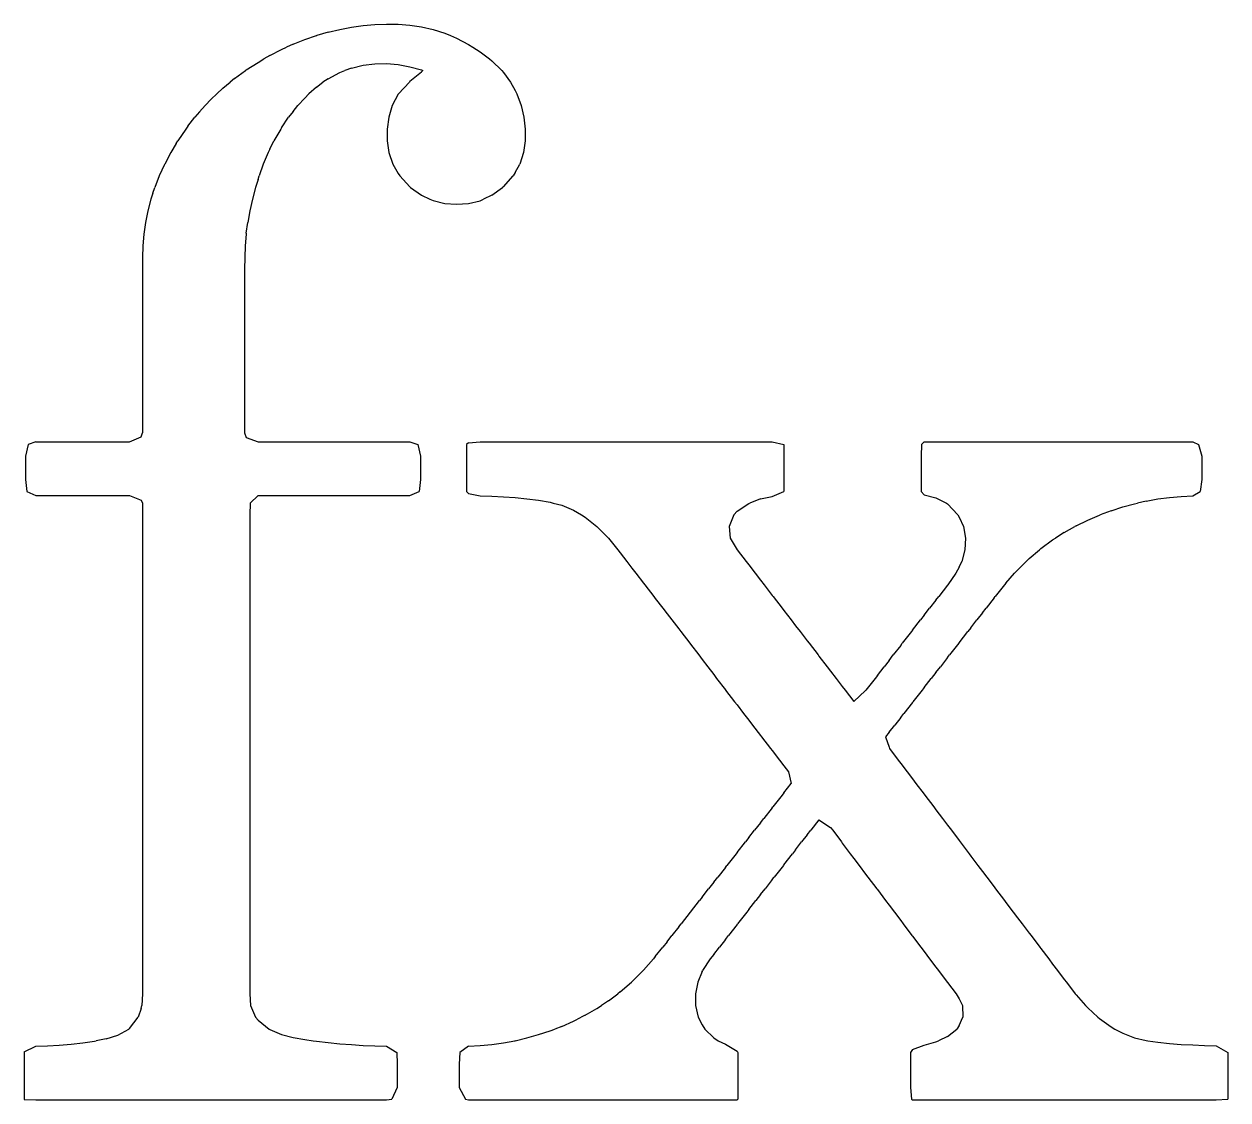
# Model space of a CAD drawing. Extents: x -25.2 to 25.2, y -3.9 to 3.9.
# Drawn here: x 16.56 to 25.22, y -3.81 to 3.93 of the extents above; entities that cross this region are included whole.
import ezdxf

# ---------------------------------------------------------------- set-up
doc = ezdxf.new("R2010")
doc.units = 0
doc.layers.add('Lines', color=7, linetype='Continuous')

msp = doc.modelspace()

# ---------------------------------------------------------------- linework, layer by layer
at = {"layer": 'Lines'}
for p, q in [((18.8307, 3.8918), (18.9148, 3.9075)), ((18.9148, 3.9075), (18.9989, 3.9191)), ((18.9989, 3.9191), (19.0829, 3.9265)), ((19.0829, 3.9265), (19.167, 3.9301)), ((19.167, 3.9301), (19.2511, 3.929)), ((19.2511, 3.929), (19.3351, 3.9225)), ((19.3351, 3.9225), (19.4192, 3.9105)), ((19.4192, 3.9105), (19.5033, 3.8908)), ((18.4945, 3.7847), (18.5785, 3.8183)), ((18.5785, 3.8183), (18.6626, 3.8473)), ((18.6626, 3.8473), (18.6648, 3.8479)), ((18.7467, 3.8717), (18.6648, 3.8479)), ((18.7467, 3.8717), (18.8307, 3.8918)), ((19.5033, 3.8908), (19.5873, 3.8639)), ((19.5873, 3.8639), (19.6264, 3.8479)), ((19.6264, 3.8479), (19.6714, 3.8287)), ((19.6714, 3.8287), (19.7554, 3.7843)), ((18.3263, 3.7033), (18.4104, 3.7465)), ((18.4104, 3.7465), (18.4482, 3.7639)), ((18.4945, 3.7847), (18.4482, 3.7639)), ((19.7554, 3.7843), (19.7887, 3.7639)), ((19.7887, 3.7639), (19.8395, 3.7311)), ((19.8395, 3.7311), (19.9077, 3.6798)), ((18.1582, 3.6002), (18.2423, 3.6546)), ((18.2423, 3.6546), (18.2851, 3.6798)), ((18.3263, 3.7033), (18.2851, 3.6798)), ((18.9989, 3.6335), (19.0829, 3.6442)), ((19.0829, 3.6442), (19.167, 3.6463)), ((19.167, 3.6463), (19.2511, 3.6394)), ((19.2511, 3.6394), (19.3351, 3.6234)), ((19.9077, 3.6798), (19.9236, 3.6665)), ((19.9236, 3.6665), (19.9952, 3.5957)), ((18.0741, 3.5379), (18.1519, 3.5957)), ((18.1582, 3.6002), (18.1519, 3.5957)), ((18.7467, 3.5365), (18.8307, 3.5813)), ((18.8307, 3.5813), (18.8679, 3.5957)), ((18.9148, 3.613), (18.8679, 3.5957)), ((18.9148, 3.613), (18.9989, 3.6335)), ((19.3351, 3.6234), (19.4192, 3.6013)), ((19.3351, 3.5187), (19.4192, 3.5875)), ((19.4192, 3.6013), (19.4291, 3.5957)), ((19.4192, 3.5875), (19.4291, 3.5957)), ((19.9952, 3.5957), (20.0076, 3.5811)), ((20.0076, 3.5811), (20.0587, 3.5117)), ((17.9901, 3.4683), (17.9455, 3.4276)), ((17.9901, 3.4683), (18.0414, 3.5117)), ((18.0741, 3.5379), (18.0414, 3.5117)), ((18.6626, 3.4763), (18.6082, 3.4276)), ((18.6626, 3.4763), (18.7098, 3.5117)), ((18.7467, 3.5365), (18.7098, 3.5117)), ((19.3315, 3.5117), (19.2524, 3.4276)), ((19.3351, 3.5187), (19.3315, 3.5117)), ((20.0587, 3.5117), (20.0917, 3.4528)), ((17.906, 3.3893), (17.8615, 3.3435)), ((17.906, 3.3893), (17.9455, 3.4276)), ((18.5785, 3.3978), (18.5295, 3.3435)), ((18.5785, 3.3978), (18.6082, 3.4276)), ((19.2511, 3.4255), (19.2074, 3.3435)), ((19.2511, 3.4255), (19.2524, 3.4276)), ((20.0917, 3.4528), (20.1046, 3.4276)), ((20.1046, 3.4276), (20.1359, 3.3435)), ((17.8219, 3.2995), (17.7882, 3.2595)), ((17.8219, 3.2995), (17.8615, 3.3435)), ((18.4945, 3.3006), (18.4626, 3.2595)), ((18.4945, 3.3006), (18.5295, 3.3435)), ((19.2074, 3.3435), (19.1823, 3.2595)), ((20.1359, 3.3435), (20.1554, 3.2595)), ((17.7379, 3.1955), (17.7882, 3.2595)), ((18.4104, 3.1829), (18.4626, 3.2595)), ((19.1823, 3.2595), (19.171, 3.1754)), ((20.1554, 3.2595), (20.1647, 3.1754)), ((17.723, 3.1754), (17.6661, 3.0913)), ((17.7379, 3.1955), (17.723, 3.1754)), ((18.4056, 3.1754), (18.3572, 3.0913)), ((18.4104, 3.1829), (18.4056, 3.1754)), ((19.171, 3.1754), (19.1706, 3.0913)), ((20.1647, 3.1754), (20.1649, 3.0913)), ((17.6538, 3.0713), (17.6156, 3.0073)), ((17.6538, 3.0713), (17.6661, 3.0913)), ((18.3263, 3.0297), (18.3572, 3.0913)), ((19.1706, 3.0913), (19.1829, 3.0073)), ((20.1649, 3.0913), (20.153, 3.0073)), ((17.6156, 3.0073), (17.5711, 2.9232)), ((18.3155, 3.0073), (18.2803, 2.9232)), ((18.3263, 3.0297), (18.3155, 3.0073)), ((19.1829, 3.0073), (19.2117, 2.9232)), ((20.153, 3.0073), (20.1254, 2.9232)), ((17.5697, 2.9203), (17.5322, 2.8391)), ((17.5697, 2.9203), (17.5711, 2.9232)), ((18.2803, 2.9232), (18.2507, 2.8391)), ((19.2117, 2.9232), (19.2511, 2.8546)), ((20.0917, 2.8618), (20.0773, 2.8391)), ((20.0917, 2.8618), (20.1254, 2.9232)), ((17.5322, 2.8391), (17.4993, 2.7551)), ((18.2423, 2.8113), (18.2253, 2.7551)), ((18.2423, 2.8113), (18.2507, 2.8391)), ((19.2511, 2.8546), (19.2615, 2.8391)), ((19.2615, 2.8391), (19.3351, 2.7593)), ((20.0076, 2.7605), (20.0773, 2.8391)), ((17.4857, 2.7134), (17.4722, 2.671)), ((17.4857, 2.7134), (17.4993, 2.7551)), ((18.2253, 2.7551), (18.2019, 2.671)), ((19.3351, 2.7593), (19.3401, 2.7551)), ((19.3401, 2.7551), (19.4192, 2.6992)), ((19.4192, 2.6992), (19.4793, 2.671)), ((19.9236, 2.6986), (19.8654, 2.671)), ((19.9236, 2.6986), (20.0015, 2.7551)), ((20.0076, 2.7605), (20.0015, 2.7551)), ((17.4722, 2.671), (17.4503, 2.587)), ((18.2019, 2.671), (18.1833, 2.587)), ((19.4793, 2.671), (19.5033, 2.6609)), ((19.5033, 2.6609), (19.5873, 2.6405)), ((19.5873, 2.6405), (19.6714, 2.634)), ((19.6714, 2.634), (19.7554, 2.64)), ((19.7554, 2.64), (19.8395, 2.66)), ((19.8395, 2.66), (19.8654, 2.671)), ((17.4503, 2.587), (17.4336, 2.5029)), ((18.1833, 2.587), (18.1684, 2.5029)), ((17.4336, 2.5029), (17.4218, 2.4188)), ((18.1582, 2.4254), (18.1573, 2.4188)), ((18.1582, 2.4254), (18.1684, 2.5029)), ((17.4218, 2.4188), (17.4146, 2.3348)), ((18.1573, 2.4188), (18.15, 2.3348)), ((17.4146, 2.3348), (17.4119, 2.2507)), ((18.15, 2.3348), (18.1465, 2.2507)), ((17.4119, 2.2507), (17.4116, 2.1666)), ((17.4116, 2.1666), (17.4116, 2.0826)), ((18.1465, 2.2507), (18.1458, 2.1666)), ((18.1458, 2.1666), (18.1458, 2.0826)), ((17.4116, 2.0826), (17.4116, 1.9985)), ((18.1458, 2.0826), (18.1458, 1.9985)), ((17.4116, 1.9985), (17.4116, 1.9144)), ((18.1458, 1.9985), (18.1458, 1.9144)), ((17.4116, 1.9144), (17.4116, 1.8304)), ((18.1458, 1.9144), (18.1458, 1.8304)), ((17.4116, 1.8304), (17.4116, 1.7463)), ((18.1458, 1.8304), (18.1458, 1.7463)), ((17.4116, 1.7463), (17.4116, 1.6622)), ((18.1458, 1.7463), (18.1458, 1.6622)), ((17.4116, 1.6622), (17.4116, 1.5782)), ((18.1458, 1.6622), (18.1458, 1.5782)), ((17.4116, 1.5782), (17.4116, 1.4941)), ((18.1458, 1.5782), (18.1458, 1.4941)), ((17.4116, 1.4941), (17.4116, 1.41)), ((18.1458, 1.4941), (18.1458, 1.41)), ((17.4116, 1.41), (17.4116, 1.326)), ((18.1458, 1.41), (18.1458, 1.326)), ((17.4116, 1.326), (17.4116, 1.2419)), ((18.1458, 1.326), (18.1458, 1.2419)), ((17.4116, 1.2419), (17.4116, 1.1578)), ((18.1458, 1.2419), (18.1458, 1.1578)), ((17.4116, 1.1578), (17.4116, 1.0738)), ((18.1458, 1.1578), (18.1458, 1.0738)), ((17.4116, 1.0738), (17.4116, 0.9897)), ((18.1458, 1.0738), (18.1458, 0.9897)), ((17.3175, 0.9244), (17.4016, 0.9606)), ((17.4016, 0.9606), (17.4116, 0.9897)), ((18.1458, 0.9897), (18.1582, 0.9562)), ((18.1582, 0.9562), (18.2423, 0.9244)), ((16.5887, 0.9056), (16.5702, 0.8216)), ((16.645, 0.9244), (16.5887, 0.9056)), ((16.645, 0.9244), (16.7291, 0.9244)), ((16.7291, 0.9244), (16.8131, 0.9244)), ((16.8131, 0.9244), (16.8972, 0.9244)), ((16.8972, 0.9244), (16.9813, 0.9244)), ((16.9813, 0.9244), (17.0653, 0.9244)), ((17.0653, 0.9244), (17.1494, 0.9244)), ((17.1494, 0.9244), (17.2335, 0.9244)), ((17.2335, 0.9244), (17.3175, 0.9244)), ((18.2423, 0.9244), (18.3263, 0.9244)), ((18.3263, 0.9244), (18.4104, 0.9244)), ((18.4104, 0.9244), (18.4945, 0.9244)), ((18.4945, 0.9244), (18.5785, 0.9244)), ((18.5785, 0.9244), (18.6626, 0.9244)), ((18.6626, 0.9244), (18.7467, 0.9244)), ((18.7467, 0.9244), (18.8307, 0.9244)), ((18.8307, 0.9244), (18.9148, 0.9244)), ((18.9148, 0.9244), (18.9989, 0.9244)), ((18.9989, 0.9244), (19.0829, 0.9244)), ((19.0829, 0.9244), (19.167, 0.9244)), ((19.167, 0.9244), (19.2511, 0.9244)), ((19.2511, 0.9244), (19.3351, 0.9244)), ((19.3351, 0.9244), (19.3926, 0.9056)), ((19.3926, 0.9056), (19.4105, 0.8216)), ((19.7554, 0.9193), (19.7428, 0.9056)), ((19.7428, 0.9056), (19.7428, 0.8216)), ((19.7554, 0.9193), (19.8395, 0.9244)), ((19.8395, 0.9244), (19.9236, 0.9244)), ((19.9236, 0.9244), (20.0076, 0.9244)), ((20.0076, 0.9244), (20.0917, 0.9244)), ((20.0917, 0.9244), (20.1758, 0.9244)), ((20.1758, 0.9244), (20.2598, 0.9244)), ((20.2598, 0.9244), (20.3439, 0.9244)), ((20.3439, 0.9244), (20.428, 0.9244)), ((20.428, 0.9244), (20.512, 0.9244)), ((20.512, 0.9244), (20.5961, 0.9244)), ((20.5961, 0.9244), (20.6802, 0.9244)), ((20.6802, 0.9244), (20.7642, 0.9244)), ((20.7642, 0.9244), (20.8483, 0.9244)), ((20.8483, 0.9244), (20.9324, 0.9244)), ((20.9324, 0.9244), (21.0164, 0.9244)), ((21.0164, 0.9244), (21.1005, 0.9244)), ((21.1005, 0.9244), (21.1846, 0.9244)), ((21.1846, 0.9244), (21.2686, 0.9244)), ((21.2686, 0.9244), (21.3527, 0.9244)), ((21.3527, 0.9244), (21.4368, 0.9244)), ((21.4368, 0.9244), (21.5208, 0.9244)), ((21.5208, 0.9244), (21.6049, 0.9244)), ((21.6049, 0.9244), (21.689, 0.9244)), ((21.689, 0.9244), (21.773, 0.9244)), ((21.773, 0.9244), (21.8571, 0.9244)), ((21.8571, 0.9244), (21.9412, 0.9244)), ((21.9412, 0.9244), (22.0252, 0.9063)), ((22.0252, 0.9063), (22.0257, 0.9056)), ((22.0257, 0.9056), (22.0257, 0.8216)), ((23.0144, 0.9056), (23.0118, 0.8216)), ((23.034, 0.9244), (23.0144, 0.9056)), ((23.034, 0.9244), (23.1181, 0.9244)), ((23.1181, 0.9244), (23.2021, 0.9244)), ((23.2021, 0.9244), (23.2862, 0.9244)), ((23.2862, 0.9244), (23.3703, 0.9244)), ((23.3703, 0.9244), (23.4543, 0.9244)), ((23.4543, 0.9244), (23.5384, 0.9244)), ((23.5384, 0.9244), (23.6225, 0.9244)), ((23.6225, 0.9244), (23.7065, 0.9244)), ((23.7065, 0.9244), (23.7906, 0.9244)), ((23.7906, 0.9244), (23.8747, 0.9244)), ((23.8747, 0.9244), (23.9587, 0.9244)), ((23.9587, 0.9244), (24.0428, 0.9244)), ((24.0428, 0.9244), (24.1269, 0.9244)), ((24.1269, 0.9244), (24.2109, 0.9244)), ((24.2109, 0.9244), (24.295, 0.9244)), ((24.295, 0.9244), (24.3791, 0.9244)), ((24.3791, 0.9244), (24.4631, 0.9244)), ((24.4631, 0.9244), (24.5472, 0.9244)), ((24.5472, 0.9244), (24.6313, 0.9244)), ((24.6313, 0.9244), (24.7153, 0.9244)), ((24.7153, 0.9244), (24.7994, 0.9244)), ((24.7994, 0.9244), (24.8835, 0.9244)), ((24.8835, 0.9244), (24.9675, 0.9244)), ((24.9675, 0.9244), (25.0089, 0.9056)), ((25.0089, 0.9056), (25.0322, 0.8216)), ((16.5702, 0.8216), (16.5702, 0.7375)), ((19.4105, 0.8216), (19.4105, 0.7375)), ((19.7428, 0.8216), (19.7428, 0.7375)), ((22.0257, 0.8216), (22.0257, 0.7375)), ((23.0118, 0.8216), (23.0118, 0.7375)), ((25.0322, 0.8216), (25.0322, 0.7375)), ((16.5702, 0.7375), (16.5702, 0.6534)), ((19.4105, 0.7375), (19.4105, 0.6534)), ((19.7428, 0.7375), (19.7428, 0.6534)), ((22.0257, 0.7375), (22.0257, 0.6534)), ((23.0118, 0.7375), (23.0118, 0.6534)), ((25.0322, 0.7375), (25.0322, 0.6534)), ((16.5702, 0.6534), (16.5804, 0.5694)), ((19.4105, 0.6534), (19.4007, 0.5694)), ((19.7428, 0.6534), (19.7428, 0.5694)), ((22.0257, 0.6534), (22.0257, 0.5694)), ((23.0118, 0.6534), (23.0118, 0.5694)), ((25.0322, 0.6534), (25.02, 0.5694)), ((16.5804, 0.5694), (16.645, 0.5386)), ((16.645, 0.5386), (16.7291, 0.5386)), ((16.7291, 0.5386), (16.8131, 0.5386)), ((16.8131, 0.5386), (16.8972, 0.5386)), ((16.8972, 0.5386), (16.9813, 0.5386)), ((16.9813, 0.5386), (17.0653, 0.5386)), ((17.0653, 0.5386), (17.1494, 0.5386)), ((17.1494, 0.5386), (17.2335, 0.5386)), ((17.2335, 0.5386), (17.3175, 0.5386)), ((17.3175, 0.5386), (17.4016, 0.5059)), ((18.2423, 0.5386), (18.1851, 0.4853)), ((18.2423, 0.5386), (18.3263, 0.5386)), ((18.3263, 0.5386), (18.4104, 0.5386)), ((18.4104, 0.5386), (18.4945, 0.5386)), ((18.4945, 0.5386), (18.5785, 0.5386)), ((18.5785, 0.5386), (18.6626, 0.5386)), ((18.6626, 0.5386), (18.7467, 0.5386)), ((18.7467, 0.5386), (18.8307, 0.5386)), ((18.8307, 0.5386), (18.9148, 0.5386)), ((18.9148, 0.5386), (18.9989, 0.5386)), ((18.9989, 0.5386), (19.0829, 0.5386)), ((19.0829, 0.5386), (19.167, 0.5386)), ((19.167, 0.5386), (19.2511, 0.5386)), ((19.2511, 0.5386), (19.3351, 0.5386)), ((19.3351, 0.5386), (19.4007, 0.5694)), ((19.7428, 0.5694), (19.7554, 0.5532)), ((19.7554, 0.5532), (19.8395, 0.5368)), ((19.8395, 0.5368), (19.9236, 0.5353)), ((19.9236, 0.5353), (20.0076, 0.5308)), ((20.0076, 0.5308), (20.0917, 0.5256)), ((20.0917, 0.5256), (20.1758, 0.5166)), ((21.8571, 0.5146), (21.9412, 0.5326)), ((21.9412, 0.5326), (22.0252, 0.5686)), ((22.0252, 0.5686), (22.0257, 0.5694)), ((23.0118, 0.5694), (23.034, 0.5444)), ((23.034, 0.5444), (23.1181, 0.5229)), ((23.1181, 0.5229), (23.1942, 0.4853)), ((24.7153, 0.5144), (24.7994, 0.5253)), ((24.7994, 0.5253), (24.8835, 0.5328)), ((24.8835, 0.5328), (24.9675, 0.537)), ((24.9675, 0.537), (25.02, 0.5694)), ((17.4016, 0.5059), (17.4116, 0.4853)), ((17.4116, 0.4853), (17.4116, 0.4012)), ((18.1851, 0.4853), (18.1833, 0.4012)), ((20.1758, 0.5166), (20.2598, 0.5065)), ((20.2598, 0.5065), (20.3439, 0.491)), ((20.3439, 0.491), (20.3662, 0.4853)), ((20.3662, 0.4853), (20.428, 0.4691)), ((20.428, 0.4691), (20.512, 0.4339)), ((20.512, 0.4339), (20.5685, 0.4012)), ((21.689, 0.4264), (21.773, 0.4827)), ((21.773, 0.4827), (21.7793, 0.4853)), ((21.8571, 0.5146), (21.7793, 0.4853)), ((23.1942, 0.4853), (23.2021, 0.4803)), ((23.2021, 0.4803), (23.2767, 0.4012)), ((24.3791, 0.4304), (24.4631, 0.4575)), ((24.4631, 0.4575), (24.5472, 0.4804)), ((24.5472, 0.4804), (24.5686, 0.4853)), ((24.6313, 0.4995), (24.5686, 0.4853)), ((24.6313, 0.4995), (24.7153, 0.5144)), ((17.4116, 0.4012), (17.4116, 0.3172)), ((18.1833, 0.4012), (18.1833, 0.3172)), ((20.5685, 0.4012), (20.5961, 0.3836)), ((20.5961, 0.3836), (20.6793, 0.3172)), ((21.6664, 0.4012), (21.6314, 0.3172)), ((21.689, 0.4264), (21.6664, 0.4012)), ((23.2767, 0.4012), (23.2862, 0.3844)), ((23.2862, 0.3844), (23.3176, 0.3172)), ((24.1269, 0.3218), (24.2109, 0.3631)), ((24.2109, 0.3631), (24.295, 0.3991)), ((24.295, 0.3991), (24.3007, 0.4012)), ((24.3791, 0.4304), (24.3007, 0.4012)), ((17.4116, 0.3172), (17.4116, 0.2331)), ((18.1833, 0.3172), (18.1833, 0.2331)), ((20.6793, 0.3172), (20.6802, 0.3164)), ((20.6802, 0.3164), (20.7628, 0.2331)), ((21.6314, 0.3172), (21.6399, 0.2331)), ((23.3176, 0.3172), (23.3327, 0.2331)), ((24.0428, 0.2742), (23.9785, 0.2331)), ((24.0428, 0.2742), (24.1184, 0.3172)), ((24.1269, 0.3218), (24.1184, 0.3172)), ((17.4116, 0.2331), (17.4116, 0.149)), ((18.1833, 0.2331), (18.1833, 0.149)), ((20.7628, 0.2331), (20.7642, 0.2315)), ((20.7642, 0.2315), (20.8314, 0.149)), ((21.6399, 0.2331), (21.6889, 0.149)), ((23.3327, 0.2331), (23.3281, 0.149)), ((23.8747, 0.1572), (23.9587, 0.2199)), ((23.9587, 0.2199), (23.9785, 0.2331)), ((17.4116, 0.149), (17.4116, 0.065)), ((18.1833, 0.149), (18.1833, 0.065)), ((20.8314, 0.149), (20.8483, 0.127)), ((20.8483, 0.127), (20.896, 0.065)), ((21.6889, 0.149), (21.689, 0.149)), ((21.689, 0.149), (21.7536, 0.065)), ((23.3281, 0.149), (23.3052, 0.065)), ((23.7906, 0.0856), (23.8645, 0.149)), ((23.8747, 0.1572), (23.8645, 0.149)), ((17.4116, 0.065), (17.4116, -0.0191)), ((18.1833, 0.065), (18.1833, -0.0191)), ((20.896, 0.065), (20.9324, 0.0176)), ((20.9324, 0.0176), (20.9606, -0.0191)), ((21.7536, 0.065), (21.773, 0.0398)), ((21.773, 0.0398), (21.8184, -0.0191)), ((23.2862, 0.0247), (23.2634, -0.0191)), ((23.2862, 0.0247), (23.3052, 0.065)), ((23.7065, 0.0034), (23.6855, -0.0191)), ((23.7065, 0.0034), (23.7685, 0.065)), ((23.7906, 0.0856), (23.7685, 0.065)), ((17.4116, -0.0191), (17.4116, -0.1032)), ((18.1833, -0.0191), (18.1833, -0.1032)), ((20.9606, -0.0191), (21.0164, -0.0918)), ((21.8184, -0.0191), (21.8571, -0.0694)), ((21.8571, -0.0694), (21.8831, -0.1032)), ((23.2634, -0.0191), (23.2046, -0.1032)), ((23.6225, -0.0912), (23.6855, -0.0191)), ((17.4116, -0.1032), (17.4116, -0.1872)), ((18.1833, -0.1032), (18.1833, -0.1872)), ((21.0164, -0.0918), (21.0251, -0.1032)), ((21.0251, -0.1032), (21.0897, -0.1872)), ((21.8831, -0.1032), (21.9412, -0.1786)), ((23.2021, -0.1063), (23.1391, -0.1872)), ((23.2021, -0.1063), (23.2046, -0.1032)), ((23.6126, -0.1032), (23.5461, -0.1872)), ((23.6225, -0.0912), (23.6126, -0.1032)), ((17.4116, -0.1872), (17.4116, -0.2713)), ((18.1833, -0.1872), (18.1833, -0.2713)), ((21.0897, -0.1872), (21.1005, -0.2012)), ((21.1005, -0.2012), (21.1543, -0.2713)), ((21.9412, -0.1786), (21.9478, -0.1872)), ((21.9478, -0.1872), (22.0125, -0.2713)), ((23.1181, -0.2143), (23.0737, -0.2713)), ((23.1181, -0.2143), (23.1391, -0.1872)), ((23.5384, -0.1971), (23.4803, -0.2713)), ((23.5384, -0.1971), (23.5461, -0.1872)), ((17.4116, -0.2713), (17.4116, -0.3554)), ((18.1833, -0.2713), (18.1833, -0.3554)), ((21.1543, -0.2713), (21.1846, -0.3107)), ((21.1846, -0.3107), (21.2189, -0.3554)), ((22.0125, -0.2713), (22.0252, -0.2878)), ((22.0252, -0.2878), (22.0773, -0.3554)), ((23.034, -0.3223), (23.0082, -0.3554)), ((23.034, -0.3223), (23.0737, -0.2713)), ((23.4543, -0.3045), (23.4145, -0.3554)), ((23.4543, -0.3045), (23.4803, -0.2713)), ((17.4116, -0.3554), (17.4116, -0.4394)), ((18.1833, -0.3554), (18.1833, -0.4394)), ((21.2189, -0.3554), (21.2686, -0.4201)), ((21.2686, -0.4201), (21.2835, -0.4394)), ((22.0773, -0.3554), (22.1093, -0.3969)), ((22.1093, -0.3969), (22.142, -0.4394)), ((22.9499, -0.4302), (22.9428, -0.4394)), ((22.9499, -0.4302), (23.0082, -0.3554)), ((23.3703, -0.4119), (23.3487, -0.4394)), ((23.3703, -0.4119), (23.4145, -0.3554)), ((17.4116, -0.4394), (17.4116, -0.5235)), ((18.1833, -0.4394), (18.1833, -0.5235)), ((21.2835, -0.4394), (21.3481, -0.5235)), ((22.142, -0.4394), (22.1934, -0.5061)), ((22.1934, -0.5061), (22.2067, -0.5235)), ((22.9428, -0.4394), (22.8774, -0.5235)), ((23.2862, -0.5193), (23.2829, -0.5235)), ((23.2862, -0.5193), (23.3487, -0.4394)), ((17.4116, -0.5235), (17.4116, -0.6075)), ((18.1833, -0.5235), (18.1833, -0.6075)), ((21.3481, -0.5235), (21.3527, -0.5295)), ((21.3527, -0.5295), (21.4126, -0.6075)), ((22.2067, -0.5235), (22.2714, -0.6075)), ((22.8659, -0.5382), (22.8119, -0.6075)), ((22.8659, -0.5382), (22.8774, -0.5235)), ((23.2829, -0.5235), (23.2172, -0.6075)), ((17.4116, -0.6075), (17.4116, -0.6916)), ((17.4116, -0.6916), (17.4116, -0.7757)), ((18.1833, -0.6075), (18.1833, -0.6916)), ((18.1833, -0.6916), (18.1833, -0.7757)), ((21.4126, -0.6075), (21.4368, -0.6389)), ((21.4368, -0.6389), (21.4772, -0.6916)), ((21.4772, -0.6916), (21.5208, -0.7484)), ((22.2714, -0.6075), (22.2774, -0.6153)), ((22.2774, -0.6153), (22.3362, -0.6916)), ((22.3362, -0.6916), (22.3615, -0.7245)), ((22.6977, -0.7542), (22.7465, -0.6916)), ((22.7818, -0.6462), (22.7465, -0.6916)), ((22.7818, -0.6462), (22.8119, -0.6075)), ((23.1181, -0.7341), (23.1514, -0.6916)), ((23.2021, -0.6267), (23.1514, -0.6916)), ((23.2021, -0.6267), (23.2172, -0.6075)), ((17.4116, -0.7757), (17.4116, -0.8597)), ((18.1833, -0.7757), (18.1833, -0.8597)), ((21.5208, -0.7484), (21.5418, -0.7757)), ((21.5418, -0.7757), (21.6049, -0.8578)), ((22.3615, -0.7245), (22.4009, -0.7757)), ((22.4009, -0.7757), (22.4456, -0.8337)), ((22.681, -0.7757), (22.6156, -0.8597)), ((22.6977, -0.7542), (22.681, -0.7757)), ((23.034, -0.8416), (23.0856, -0.7757)), ((23.1181, -0.7341), (23.0856, -0.7757)), ((17.4116, -0.8597), (17.4116, -0.9438)), ((18.1833, -0.8597), (18.1833, -0.9438)), ((21.6049, -0.8578), (21.6064, -0.8597)), ((21.6064, -0.8597), (21.671, -0.9438)), ((22.4456, -0.8337), (22.4656, -0.8597)), ((22.4656, -0.8597), (22.5296, -0.9429)), ((22.5296, -0.9429), (22.6137, -0.8622)), ((22.6137, -0.8622), (22.6156, -0.8597)), ((23.0198, -0.8597), (22.954, -0.9438)), ((23.034, -0.8416), (23.0198, -0.8597)), ((17.4116, -0.9438), (17.4116, -1.0279)), ((18.1833, -0.9438), (18.1833, -1.0279)), ((21.671, -0.9438), (21.689, -0.9672)), ((22.9499, -0.949), (22.8882, -1.0279)), ((22.9499, -0.949), (22.954, -0.9438)), ((17.4116, -1.0279), (17.4116, -1.1119)), ((18.1833, -1.0279), (18.1833, -1.1119)), ((21.689, -0.9672), (21.7356, -1.0279)), ((21.7356, -1.0279), (21.773, -1.0766)), ((22.8659, -1.0564), (22.8882, -1.0279)), ((17.4116, -1.1119), (17.4116, -1.196)), ((18.1833, -1.1119), (18.1833, -1.196)), ((21.773, -1.0766), (21.8002, -1.1119)), ((21.8002, -1.1119), (21.8571, -1.1861)), ((22.7818, -1.1638), (22.8224, -1.1119)), ((22.8659, -1.0564), (22.8224, -1.1119)), ((17.4116, -1.196), (17.4116, -1.2801)), ((18.1833, -1.196), (18.1833, -1.2801)), ((21.8571, -1.1861), (21.8647, -1.196)), ((21.8647, -1.196), (21.9293, -1.2801)), ((22.7818, -1.1638), (22.7568, -1.196)), ((22.7568, -1.196), (22.7818, -1.2717)), ((17.4116, -1.2801), (17.4116, -1.3641)), ((18.1833, -1.2801), (18.1833, -1.3641)), ((21.9293, -1.2801), (21.9412, -1.2955)), ((21.9412, -1.2955), (21.9939, -1.3641)), ((22.7818, -1.2717), (22.7846, -1.2801)), ((22.7846, -1.2801), (22.8482, -1.3641)), ((17.4116, -1.3641), (17.4116, -1.4482)), ((18.1833, -1.3641), (18.1833, -1.4482)), ((21.9939, -1.3641), (22.0252, -1.4049)), ((22.8482, -1.3641), (22.8659, -1.3874)), ((17.4116, -1.4482), (17.4116, -1.5323)), ((18.1833, -1.4482), (18.1833, -1.5323)), ((22.0252, -1.4049), (22.0585, -1.4482)), ((22.0585, -1.4482), (22.0779, -1.5323)), ((22.8659, -1.3874), (22.9119, -1.4482)), ((22.9119, -1.4482), (22.9499, -1.4985)), ((17.4116, -1.5323), (17.4116, -1.6163)), ((18.1833, -1.5323), (18.1833, -1.6163)), ((22.0252, -1.5995), (22.0779, -1.5323)), ((22.9499, -1.4985), (22.9756, -1.5323)), ((22.9756, -1.5323), (23.034, -1.6095)), ((17.4116, -1.6163), (17.4116, -1.7004)), ((18.1833, -1.6163), (18.1833, -1.7004)), ((22.012, -1.6163), (21.946, -1.7004)), ((22.0252, -1.5995), (22.012, -1.6163)), ((23.034, -1.6095), (23.0392, -1.6163)), ((23.0392, -1.6163), (23.1029, -1.7004)), ((17.4116, -1.7004), (17.4116, -1.7845)), ((18.1833, -1.7004), (18.1833, -1.7845)), ((21.9412, -1.7066), (21.88, -1.7845)), ((21.9412, -1.7066), (21.946, -1.7004)), ((23.1029, -1.7004), (23.1181, -1.7205)), ((23.1181, -1.7205), (23.1665, -1.7845)), ((17.4116, -1.7845), (17.4116, -1.8685)), ((18.1833, -1.7845), (18.1833, -1.8685)), ((21.8571, -1.8137), (21.814, -1.8685)), ((21.8571, -1.8137), (21.88, -1.7845)), ((22.2774, -1.7935), (22.2187, -1.8685)), ((22.2774, -1.7935), (22.3615, -1.8486)), ((23.1665, -1.7845), (23.2021, -1.8315)), ((17.4116, -1.8685), (17.4116, -1.9526)), ((18.1833, -1.8685), (18.1833, -1.9526)), ((21.773, -1.9208), (21.814, -1.8685)), ((22.1934, -1.901), (22.153, -1.9526)), ((22.1934, -1.901), (22.2187, -1.8685)), ((22.3615, -1.8486), (22.3765, -1.8685)), ((22.3765, -1.8685), (22.4399, -1.9526)), ((23.2021, -1.8315), (23.2302, -1.8685)), ((23.2302, -1.8685), (23.2862, -1.9425)), ((17.4116, -1.9526), (17.4116, -2.0367)), ((18.1833, -1.9526), (18.1833, -2.0367)), ((21.689, -2.0279), (21.7481, -1.9526)), ((21.773, -1.9208), (21.7481, -1.9526)), ((22.1093, -2.0085), (22.153, -1.9526)), ((22.4399, -1.9526), (22.4456, -1.9601)), ((22.4456, -1.9601), (22.5033, -2.0367)), ((23.2862, -1.9425), (23.2938, -1.9526)), ((23.2938, -1.9526), (23.3575, -2.0367)), ((17.4116, -2.0367), (17.4116, -2.1207)), ((18.1833, -2.0367), (18.1833, -2.1207)), ((21.6821, -2.0367), (21.6161, -2.1207)), ((21.689, -2.0279), (21.6821, -2.0367)), ((22.0252, -2.116), (22.0872, -2.0367)), ((22.1093, -2.0085), (22.0872, -2.0367)), ((22.5033, -2.0367), (22.5296, -2.0716)), ((22.5296, -2.0716), (22.5667, -2.1207)), ((23.3575, -2.0367), (23.3703, -2.0535)), ((23.3703, -2.0535), (23.4212, -2.1207)), ((17.4116, -2.1207), (17.4116, -2.2048)), ((18.1833, -2.1207), (18.1833, -2.2048)), ((21.6049, -2.135), (21.5501, -2.2048)), ((21.6049, -2.135), (21.6161, -2.1207)), ((22.0215, -2.1207), (21.9558, -2.2048)), ((22.0252, -2.116), (22.0215, -2.1207)), ((22.5667, -2.1207), (22.6137, -2.1831)), ((23.4212, -2.1207), (23.4543, -2.1646)), ((23.4543, -2.1646), (23.4848, -2.2048)), ((17.4116, -2.2048), (17.4116, -2.2889)), ((18.1833, -2.2048), (18.1833, -2.2889)), ((21.5208, -2.2421), (21.4842, -2.2889)), ((21.5208, -2.2421), (21.5501, -2.2048)), ((21.9412, -2.2235), (21.8901, -2.2889)), ((21.9412, -2.2235), (21.9558, -2.2048)), ((22.6137, -2.1831), (22.6301, -2.2048)), ((22.6301, -2.2048), (22.6935, -2.2889)), ((23.4848, -2.2048), (23.5384, -2.2756)), ((17.4116, -2.2889), (17.4116, -2.3729)), ((18.1833, -2.2889), (18.1833, -2.3729)), ((21.4368, -2.3493), (21.4842, -2.2889)), ((21.8571, -2.331), (21.8243, -2.3729)), ((21.8571, -2.331), (21.8901, -2.2889)), ((22.6935, -2.2889), (22.6977, -2.2945)), ((22.6977, -2.2945), (22.7569, -2.3729)), ((23.5384, -2.2756), (23.5485, -2.2889)), ((23.5485, -2.2889), (23.6121, -2.3729)), ((17.4116, -2.3729), (17.4116, -2.457)), ((18.1833, -2.3729), (18.1833, -2.457)), ((21.3527, -2.4564), (21.4182, -2.3729)), ((21.4368, -2.3493), (21.4182, -2.3729)), ((21.773, -2.4385), (21.8243, -2.3729)), ((22.7569, -2.3729), (22.7818, -2.406)), ((22.7818, -2.406), (22.8203, -2.457)), ((23.6121, -2.3729), (23.6225, -2.3866)), ((23.6225, -2.3866), (23.6758, -2.457)), ((17.4116, -2.457), (17.4116, -2.5411)), ((18.1833, -2.457), (18.1833, -2.5411)), ((21.3522, -2.457), (21.2862, -2.5411)), ((21.3527, -2.4564), (21.3522, -2.457)), ((21.7586, -2.457), (21.6929, -2.5411)), ((21.773, -2.4385), (21.7586, -2.457)), ((22.8203, -2.457), (22.8659, -2.5175)), ((23.6758, -2.457), (23.7065, -2.4976)), ((23.7065, -2.4976), (23.7394, -2.5411)), ((17.4116, -2.5411), (17.4116, -2.6251)), ((18.1833, -2.5411), (18.1833, -2.6251)), ((21.2686, -2.5635), (21.2203, -2.6251)), ((21.2686, -2.5635), (21.2862, -2.5411)), ((21.689, -2.546), (21.6271, -2.6251)), ((21.689, -2.546), (21.6929, -2.5411)), ((22.8659, -2.5175), (22.8837, -2.5411)), ((22.8837, -2.5411), (22.947, -2.6251)), ((23.7394, -2.5411), (23.7906, -2.6086)), ((17.4116, -2.6251), (17.4116, -2.7092)), ((18.1833, -2.6251), (18.1833, -2.7092)), ((21.1846, -2.6706), (21.1543, -2.7092)), ((21.1846, -2.6706), (21.2203, -2.6251)), ((21.6049, -2.6536), (21.5614, -2.7092)), ((21.6049, -2.6536), (21.6271, -2.6251)), ((22.947, -2.6251), (22.9499, -2.629)), ((22.9499, -2.629), (23.0104, -2.7092)), ((23.7906, -2.6086), (23.8031, -2.6251)), ((23.8031, -2.6251), (23.8667, -2.7092)), ((17.4116, -2.7092), (17.4116, -2.7933)), ((18.1833, -2.7092), (18.1833, -2.7933)), ((21.1005, -2.7769), (21.1543, -2.7092)), ((21.5208, -2.7607), (21.4952, -2.7933)), ((21.5208, -2.7607), (21.5614, -2.7092)), ((23.0104, -2.7092), (23.034, -2.7405)), ((23.034, -2.7405), (23.0738, -2.7933)), ((23.8667, -2.7092), (23.8747, -2.7197)), ((23.8747, -2.7197), (23.9304, -2.7933)), ((17.4116, -2.7933), (17.4116, -2.8773)), ((18.1833, -2.7933), (18.1833, -2.8773)), ((21.0164, -2.8736), (21.0871, -2.7933)), ((21.1005, -2.7769), (21.0871, -2.7933)), ((21.4952, -2.7933), (21.4396, -2.8773)), ((23.0738, -2.7933), (23.1181, -2.8519)), ((23.1181, -2.8519), (23.1372, -2.8773)), ((23.9304, -2.7933), (23.9587, -2.8307)), ((23.9587, -2.8307), (23.9941, -2.8773)), ((17.4116, -2.8773), (17.4116, -2.9614)), ((18.1833, -2.8773), (18.1833, -2.9614)), ((20.9324, -2.9576), (21.013, -2.8773)), ((21.0164, -2.8736), (21.013, -2.8773)), ((21.4368, -2.8839), (21.4064, -2.9614)), ((21.4368, -2.8839), (21.4396, -2.8773)), ((23.1372, -2.8773), (23.2006, -2.9614)), ((23.9941, -2.8773), (24.0428, -2.9417)), ((24.0428, -2.9417), (24.0577, -2.9614)), ((17.4116, -2.9614), (17.4116, -3.0455)), ((18.1833, -2.9614), (18.1833, -3.0455)), ((20.8483, -3.0309), (20.8298, -3.0455)), ((20.8483, -3.0309), (20.9283, -2.9614)), ((20.9324, -2.9576), (20.9283, -2.9614)), ((21.4064, -2.9614), (21.3904, -3.0455)), ((23.2006, -2.9614), (23.2021, -2.9634)), ((23.2021, -2.9634), (23.264, -3.0455)), ((24.0577, -2.9614), (24.1214, -3.0455)), ((17.4116, -3.0455), (17.4076, -3.1295)), ((18.1833, -3.0455), (18.189, -3.1295)), ((20.7642, -3.0948), (20.7127, -3.1295)), ((20.7642, -3.0948), (20.8298, -3.0455)), ((21.3904, -3.0455), (21.3897, -3.1295)), ((23.264, -3.0455), (23.2862, -3.0809)), ((23.2862, -3.0809), (23.3113, -3.1295)), ((24.1214, -3.0455), (24.1269, -3.0523)), ((24.1269, -3.0523), (24.1946, -3.1295)), ((17.4016, -3.1506), (17.3813, -3.2136)), ((17.4016, -3.1506), (17.4076, -3.1295)), ((18.189, -3.1295), (18.2254, -3.2136)), ((20.5961, -3.1992), (20.5681, -3.2136)), ((20.5961, -3.1992), (20.6802, -3.1505)), ((20.6802, -3.1505), (20.7127, -3.1295)), ((21.3897, -3.1295), (21.4089, -3.2136)), ((23.3113, -3.1295), (23.3127, -3.2136)), ((24.1946, -3.1295), (24.2109, -3.1462)), ((24.2109, -3.1462), (24.2848, -3.2136)), ((17.3175, -3.2939), (17.3813, -3.2136)), ((18.2254, -3.2136), (18.2423, -3.2341)), ((18.2423, -3.2341), (18.3216, -3.2977)), ((20.428, -3.2784), (20.3781, -3.2977)), ((20.428, -3.2784), (20.512, -3.2415)), ((20.512, -3.2415), (20.5681, -3.2136)), ((21.4089, -3.2136), (21.4368, -3.267)), ((21.4368, -3.267), (21.4564, -3.2977)), ((23.2862, -3.2726), (23.2702, -3.2977)), ((23.2862, -3.2726), (23.3127, -3.2136)), ((24.2848, -3.2136), (24.295, -3.222)), ((24.295, -3.222), (24.3791, -3.2827)), ((24.3791, -3.2827), (24.405, -3.2977)), ((17.1494, -3.3675), (17.0785, -3.3817)), ((17.1494, -3.3675), (17.2335, -3.3424)), ((17.2335, -3.3424), (17.3126, -3.2977)), ((17.3175, -3.2939), (17.3126, -3.2977)), ((18.3216, -3.2977), (18.3263, -3.3006)), ((18.3263, -3.3006), (18.4104, -3.336)), ((18.4104, -3.336), (18.4945, -3.3579)), ((18.4945, -3.3579), (18.5785, -3.372)), ((18.5785, -3.372), (18.6384, -3.3817)), ((20.0917, -3.3815), (20.1758, -3.3619)), ((20.1758, -3.3619), (20.2598, -3.3383)), ((20.2598, -3.3383), (20.3439, -3.3106)), ((20.3439, -3.3106), (20.3781, -3.2977)), ((21.4564, -3.2977), (21.5208, -3.362)), ((21.5208, -3.362), (21.5526, -3.3817)), ((23.2021, -3.3522), (23.1385, -3.3817)), ((23.2021, -3.3522), (23.2702, -3.2977)), ((24.405, -3.2977), (24.4631, -3.3283)), ((24.4631, -3.3283), (24.5472, -3.3601)), ((24.5472, -3.3601), (24.6313, -3.3797)), ((16.561, -3.4628), (16.5595, -3.4658)), ((16.561, -3.4628), (16.645, -3.42)), ((16.645, -3.42), (16.7291, -3.4182)), ((16.7291, -3.4182), (16.8131, -3.4128)), ((16.8131, -3.4128), (16.8972, -3.4069)), ((16.8972, -3.4069), (16.9813, -3.3963)), ((16.9813, -3.3963), (17.0653, -3.3843)), ((17.0653, -3.3843), (17.0785, -3.3817)), ((18.6384, -3.3817), (18.6626, -3.3856)), ((18.6626, -3.3856), (18.7467, -3.3952)), ((18.7467, -3.3952), (18.8307, -3.4042)), ((18.8307, -3.4042), (18.9148, -3.4102)), ((18.9148, -3.4102), (18.9989, -3.4153)), ((18.9989, -3.4153), (19.0829, -3.4187)), ((19.0829, -3.4187), (19.167, -3.4203)), ((19.167, -3.4203), (19.2403, -3.4658)), ((19.7554, -3.4201), (19.695, -3.4658)), ((19.7554, -3.4201), (19.8395, -3.4157)), ((19.8395, -3.4157), (19.9236, -3.4079)), ((19.9236, -3.4079), (20.0076, -3.3967)), ((20.0076, -3.3967), (20.0906, -3.3817)), ((20.0917, -3.3815), (20.0906, -3.3817)), ((21.5526, -3.3817), (21.6049, -3.4077)), ((21.6049, -3.4077), (21.689, -3.4573)), ((21.689, -3.4573), (21.6935, -3.4658)), ((22.9499, -3.4448), (22.9368, -3.4658)), ((22.9499, -3.4448), (23.034, -3.4128)), ((23.034, -3.4128), (23.1181, -3.3903)), ((23.1181, -3.3903), (23.1385, -3.3817)), ((24.6313, -3.3797), (24.6434, -3.3817)), ((24.6434, -3.3817), (24.7153, -3.3932)), ((24.7153, -3.3932), (24.7994, -3.4027)), ((24.7994, -3.4027), (24.8835, -3.4096)), ((24.8835, -3.4096), (24.9675, -3.4126)), ((24.9675, -3.4126), (25.0516, -3.4157)), ((25.0516, -3.4157), (25.1357, -3.4187)), ((25.1357, -3.4187), (25.2197, -3.4658)), ((16.5595, -3.4658), (16.5595, -3.5498)), ((16.5595, -3.5498), (16.5595, -3.6339)), ((19.2403, -3.4658), (19.2444, -3.5498)), ((19.2444, -3.5498), (19.2444, -3.6339)), ((19.695, -3.4658), (19.6892, -3.5498)), ((19.6892, -3.5498), (19.6892, -3.6339)), ((21.6935, -3.4658), (21.6935, -3.5498)), ((21.6935, -3.5498), (21.6935, -3.6339)), ((22.9368, -3.4658), (22.9368, -3.5498)), ((22.9368, -3.5498), (22.9368, -3.6339)), ((25.2197, -3.4658), (25.2197, -3.5498)), ((25.2197, -3.5498), (25.2197, -3.6339)), ((16.5595, -3.6339), (16.5595, -3.718)), ((19.2444, -3.6339), (19.2444, -3.718)), ((19.6892, -3.6339), (19.6892, -3.718)), ((21.6935, -3.6339), (21.6935, -3.718)), ((22.9368, -3.6339), (22.9368, -3.718)), ((25.2197, -3.6339), (25.2197, -3.718)), ((16.5595, -3.718), (16.5595, -3.802)), ((19.2444, -3.718), (19.2052, -3.802)), ((19.6892, -3.718), (19.7354, -3.802)), ((21.6935, -3.718), (21.6935, -3.802)), ((22.9368, -3.718), (22.9438, -3.802)), ((25.2197, -3.718), (25.2197, -3.802)), ((16.5595, -3.802), (16.561, -3.8036)), ((16.561, -3.8036), (16.645, -3.8076)), ((16.645, -3.8076), (16.7291, -3.8076)), ((16.7291, -3.8076), (16.8131, -3.8076)), ((16.8131, -3.8076), (16.8972, -3.8076)), ((16.8972, -3.8076), (16.9813, -3.8076)), ((16.9813, -3.8076), (17.0653, -3.8076)), ((17.0653, -3.8076), (17.1494, -3.8076)), ((17.1494, -3.8076), (17.2335, -3.8076)), ((17.2335, -3.8076), (17.3175, -3.8076)), ((17.3175, -3.8076), (17.4016, -3.8076)), ((17.4016, -3.8076), (17.4857, -3.8076)), ((17.4857, -3.8076), (17.5697, -3.8076)), ((17.5697, -3.8076), (17.6538, -3.8076)), ((17.6538, -3.8076), (17.7379, -3.8076)), ((17.7379, -3.8076), (17.8219, -3.8076)), ((17.8219, -3.8076), (17.906, -3.8076)), ((17.906, -3.8076), (17.9901, -3.8076)), ((17.9901, -3.8076), (18.0741, -3.8076)), ((18.0741, -3.8076), (18.1582, -3.8076)), ((18.1582, -3.8076), (18.2423, -3.8076)), ((18.2423, -3.8076), (18.3263, -3.8076)), ((18.3263, -3.8076), (18.4104, -3.8076)), ((18.4104, -3.8076), (18.4945, -3.8076)), ((18.4945, -3.8076), (18.5785, -3.8076)), ((18.5785, -3.8076), (18.6626, -3.8076)), ((18.6626, -3.8076), (18.7467, -3.8076)), ((18.7467, -3.8076), (18.8307, -3.8076)), ((18.8307, -3.8076), (18.9148, -3.8076)), ((18.9148, -3.8076), (18.9989, -3.8076)), ((18.9989, -3.8076), (19.0829, -3.8076)), ((19.0829, -3.8076), (19.167, -3.8076)), ((19.167, -3.8076), (19.2052, -3.802)), ((19.7354, -3.802), (19.7554, -3.8076)), ((19.7554, -3.8076), (19.8395, -3.8076)), ((19.8395, -3.8076), (19.9236, -3.8076)), ((19.9236, -3.8076), (20.0076, -3.8076)), ((20.0076, -3.8076), (20.0917, -3.8076)), ((20.0917, -3.8076), (20.1758, -3.8076)), ((20.1758, -3.8076), (20.2598, -3.8076)), ((20.2598, -3.8076), (20.3439, -3.8076)), ((20.3439, -3.8076), (20.428, -3.8076)), ((20.428, -3.8076), (20.512, -3.8076)), ((20.512, -3.8076), (20.5961, -3.8076)), ((20.5961, -3.8076), (20.6802, -3.8076)), ((20.6802, -3.8076), (20.7642, -3.8076)), ((20.7642, -3.8076), (20.8483, -3.8076)), ((20.8483, -3.8076), (20.9324, -3.8076)), ((20.9324, -3.8076), (21.0164, -3.8076)), ((21.0164, -3.8076), (21.1005, -3.8076)), ((21.1005, -3.8076), (21.1846, -3.8076)), ((21.1846, -3.8076), (21.2686, -3.8076)), ((21.2686, -3.8076), (21.3527, -3.8076)), ((21.3527, -3.8076), (21.4368, -3.8076)), ((21.4368, -3.8076), (21.5208, -3.8076)), ((21.5208, -3.8076), (21.6049, -3.8076)), ((21.6049, -3.8076), (21.689, -3.8066)), ((21.689, -3.8066), (21.6935, -3.802)), ((22.9438, -3.802), (22.9499, -3.8076)), ((22.9499, -3.8076), (23.034, -3.8076)), ((23.034, -3.8076), (23.1181, -3.8076)), ((23.1181, -3.8076), (23.2021, -3.8076)), ((23.2021, -3.8076), (23.2862, -3.8076)), ((23.2862, -3.8076), (23.3703, -3.8076)), ((23.3703, -3.8076), (23.4543, -3.8076)), ((23.4543, -3.8076), (23.5384, -3.8076)), ((23.5384, -3.8076), (23.6225, -3.8076)), ((23.6225, -3.8076), (23.7065, -3.8076)), ((23.7065, -3.8076), (23.7906, -3.8076)), ((23.7906, -3.8076), (23.8747, -3.8076)), ((23.8747, -3.8076), (23.9587, -3.8076)), ((23.9587, -3.8076), (24.0428, -3.8076)), ((24.0428, -3.8076), (24.1269, -3.8076)), ((24.1269, -3.8076), (24.2109, -3.8076)), ((24.2109, -3.8076), (24.295, -3.8076)), ((24.295, -3.8076), (24.3791, -3.8076)), ((24.3791, -3.8076), (24.4631, -3.8076)), ((24.4631, -3.8076), (24.5472, -3.8076)), ((24.5472, -3.8076), (24.6313, -3.8076)), ((24.6313, -3.8076), (24.7153, -3.8076)), ((24.7153, -3.8076), (24.7994, -3.8076)), ((24.7994, -3.8076), (24.8835, -3.8076)), ((24.8835, -3.8076), (24.9675, -3.8076)), ((24.9675, -3.8076), (25.0516, -3.8076)), ((25.0516, -3.8076), (25.1357, -3.8076)), ((25.1357, -3.8076), (25.2197, -3.802))]:
    msp.add_line(p, q, dxfattribs=at)

doc.saveas('drawing.dxf')
